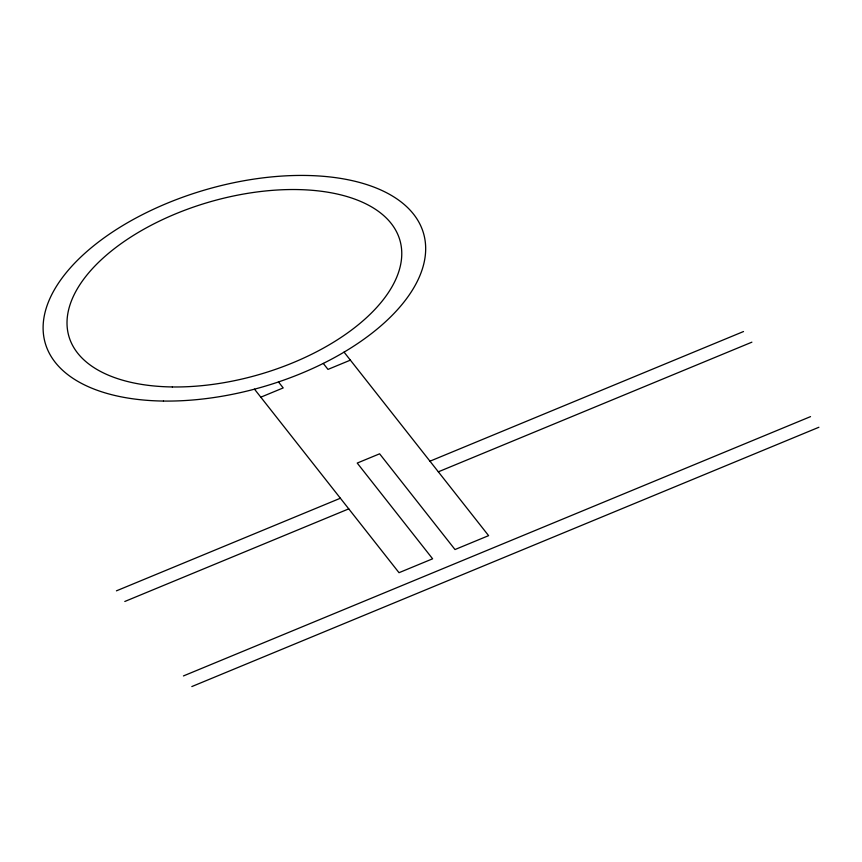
<?xml version="1.0" encoding="UTF-8"?>
<svg xmlns="http://www.w3.org/2000/svg" width="862" height="862" viewBox="0 0 862 862"><rect width="100%" height="100%" fill="white"/><g stroke="black" fill="none" stroke-linecap="round" stroke-linejoin="round"><path stroke-width="1.29" d="M260.798 397.188L283.199 387.922L278.48 381.941M350.381 360.144L327.991 369.399L323.272 363.419M116.424 590.847L340.382 498.236M429.966 461.192L743.507 331.536M124.796 601.482L348.754 508.871M438.338 471.826L751.89 342.171M183.434 675.937L810.528 416.626M191.817 686.572L818.9 427.261M344.067 352.127L488.603 535.647L455.007 549.536L379.614 453.811L357.224 463.066L432.616 558.802L399.02 572.691L254.484 389.161M163.457 401.056A196.956 102.621 -16.2 0 0 423.705 233.947A196.956 102.621 -16.2 0 0 116.004 229.755A196.956 102.621 -16.2 0 0 163.457 401.056M172.325 386.952A172.335 89.788 -16.2 0 0 400.043 240.735A172.335 89.788 -16.2 0 0 130.798 237.072A172.335 89.788 -16.2 0 0 172.325 386.952"/></g></svg>
